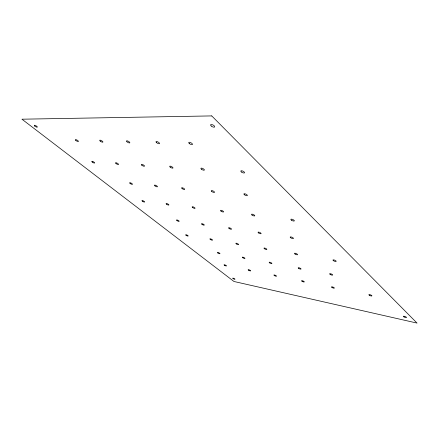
<?xml version="1.0" encoding="UTF-8"?>
<svg xmlns="http://www.w3.org/2000/svg" width="439" height="439" viewBox="0 0 439 439"><rect width="100%" height="100%" fill="white"/><g stroke="black" fill="none" stroke-linecap="round" stroke-linejoin="round"><path stroke-width="0.66" d="M211.746 115.912L21.95 119.199L233.965 281.481L417.05 323.088L211.746 115.912M404.001 316.909A1.635 0.417 21 0 0 406.47 317.501A1.635 0.417 21 0 0 404.39 316.283A1.635 0.417 21 0 0 404.001 316.909M211.236 125.998A2.299 0.927 27.7 0 0 214.682 126.92A2.299 0.927 27.7 0 0 212.032 124.605A2.299 0.927 27.7 0 0 211.236 125.998M233.147 278.65A1.251 0.28 24.9 0 0 234.964 279.231A1.251 0.28 24.9 0 0 233.367 278.222A1.251 0.28 24.9 0 0 233.147 278.65M34.758 126.064A1.756 0.472 30.6 0 0 37.299 127.151A1.756 0.472 30.6 0 0 35.361 125.472A1.756 0.472 30.6 0 0 34.758 126.064M126.986 141.808A1.915 0.615 29.2 0 0 129.801 142.829A1.915 0.615 29.2 0 0 127.661 140.963A1.915 0.615 29.2 0 0 126.986 141.808M156.569 142.637A1.997 0.686 28.6 0 0 159.511 143.591A1.997 0.686 28.6 0 0 157.206 141.632A1.997 0.686 28.6 0 0 156.569 142.637M189.269 143.476A2.096 0.768 27.8 0 0 192.43 144.48A2.096 0.768 27.8 0 0 190.109 142.417A2.096 0.768 27.8 0 0 189.269 143.476M100.251 141.128A1.838 0.554 29.6 0 0 102.902 142.099A1.838 0.554 29.6 0 0 100.778 140.321A1.838 0.554 29.6 0 0 100.251 141.128M75.821 140.442A1.767 0.505 29.9 0 0 78.389 141.468A1.767 0.505 29.9 0 0 76.413 139.778A1.767 0.505 29.9 0 0 75.821 140.442M244.468 194.768A1.904 0.642 25.4 0 0 247.333 195.558A1.904 0.642 25.4 0 0 245.072 193.824A1.904 0.642 25.4 0 0 244.468 194.768M211.785 191.508A1.816 0.582 26.3 0 0 214.512 192.353A1.816 0.582 26.3 0 0 212.416 190.696A1.816 0.582 26.3 0 0 211.785 191.508M182.136 188.605A1.74 0.532 27 0 0 184.687 189.412A1.74 0.532 27 0 0 182.608 187.821A1.74 0.532 27 0 0 182.136 188.605M154.967 185.895A1.668 0.483 27.6 0 0 157.425 186.751A1.668 0.483 27.6 0 0 155.488 185.225A1.668 0.483 27.6 0 0 154.967 185.895M130.125 183.464A1.608 0.444 28 0 0 132.452 184.281A1.608 0.444 28 0 0 130.531 182.816A1.608 0.444 28 0 0 130.125 183.464M290.739 237.773A1.761 0.543 23.7 0 0 293.411 238.492A1.761 0.543 23.7 0 0 291.304 236.994A1.761 0.543 23.7 0 0 290.739 237.773M258.62 232.944A1.679 0.499 24.6 0 0 261.106 233.625A1.679 0.499 24.6 0 0 259.026 232.182A1.679 0.499 24.6 0 0 258.62 232.944M229.109 228.467A1.602 0.455 25.4 0 0 231.496 229.191A1.602 0.455 25.4 0 0 229.559 227.803A1.602 0.455 25.4 0 0 229.109 228.467M202.05 224.4A1.542 0.423 26 0 0 204.289 225.092A1.542 0.423 26 0 0 202.374 223.747A1.542 0.423 26 0 0 202.05 224.4M176.999 220.597A1.482 0.39 26.5 0 0 179.172 221.333A1.482 0.39 26.5 0 0 177.383 220.038A1.482 0.39 26.5 0 0 176.999 220.597M330.15 274.391A1.646 0.461 22.6 0 0 332.652 275.055A1.646 0.461 22.6 0 0 330.644 273.738A1.646 0.461 22.6 0 0 330.15 274.391M298.723 268.421A1.569 0.428 23.5 0 0 301.05 269.047A1.569 0.428 23.5 0 0 299.074 267.774A1.569 0.428 23.5 0 0 298.723 268.421M269.661 262.868A1.498 0.395 24.2 0 0 271.9 263.532A1.498 0.395 24.2 0 0 270.062 262.297A1.498 0.395 24.2 0 0 269.661 262.868M242.86 257.781A1.438 0.368 24.8 0 0 244.962 258.412A1.438 0.368 24.8 0 0 243.146 257.216A1.438 0.368 24.8 0 0 242.86 257.781M217.925 253.012A1.388 0.34 25.4 0 0 219.966 253.682A1.388 0.34 25.4 0 0 218.271 252.524A1.388 0.34 25.4 0 0 217.925 253.012M201.457 169.213A1.948 0.669 26.9 0 0 204.354 170.074A1.948 0.669 26.9 0 0 202.077 168.236A1.948 0.669 26.9 0 0 201.457 169.213M170.2 167.116A1.86 0.604 27.7 0 0 172.966 168.044A1.86 0.604 27.7 0 0 170.853 166.282A1.86 0.604 27.7 0 0 170.2 167.116M141.907 165.283A1.783 0.543 28.3 0 0 144.502 166.161A1.783 0.543 28.3 0 0 142.406 164.482A1.783 0.543 28.3 0 0 141.907 165.283M116.017 163.544A1.712 0.494 28.7 0 0 118.525 164.477A1.712 0.494 28.7 0 0 116.576 162.874A1.712 0.494 28.7 0 0 116.017 163.544M252.052 215.061A1.783 0.565 24.9 0 0 254.746 215.84A1.783 0.565 24.9 0 0 252.65 214.265A1.783 0.565 24.9 0 0 252.052 215.061M221.064 211.154A1.701 0.516 25.8 0 0 223.577 211.889A1.701 0.516 25.8 0 0 221.503 210.38A1.701 0.516 25.8 0 0 221.064 211.154M192.639 207.521A1.635 0.472 26.5 0 0 195.053 208.311A1.635 0.472 26.5 0 0 193.122 206.857A1.635 0.472 26.5 0 0 192.639 207.521M166.606 204.245A1.569 0.434 27 0 0 168.883 204.997A1.569 0.434 27 0 0 166.974 203.592A1.569 0.434 27 0 0 166.606 204.245M295.101 254.049A1.657 0.477 23.5 0 0 297.56 254.675A1.657 0.477 23.5 0 0 295.463 253.298A1.657 0.477 23.5 0 0 295.101 254.049M264.503 248.765A1.586 0.444 24.4 0 0 266.852 249.434A1.586 0.444 24.4 0 0 264.904 248.106A1.586 0.444 24.4 0 0 264.503 248.765M236.325 243.897A1.52 0.406 25.1 0 0 238.591 244.611A1.52 0.406 25.1 0 0 236.775 243.327A1.52 0.406 25.1 0 0 236.325 243.897M210.369 239.453A1.46 0.379 25.7 0 0 212.503 240.128A1.46 0.379 25.7 0 0 210.704 238.887A1.46 0.379 25.7 0 0 210.369 239.453M332.049 287.518A1.558 0.412 22.6 0 0 334.348 288.099A1.558 0.412 22.6 0 0 332.339 286.87A1.558 0.412 22.6 0 0 332.049 287.518M302.081 281.3A1.487 0.384 23.4 0 0 304.293 281.92A1.487 0.384 23.4 0 0 302.427 280.73A1.487 0.384 23.4 0 0 302.081 281.3M274.342 275.544A1.427 0.357 24.1 0 0 276.471 276.197A1.427 0.357 24.1 0 0 274.737 275.05A1.427 0.357 24.1 0 0 274.342 275.544M248.655 270.248A1.372 0.329 24.6 0 0 250.664 270.868A1.372 0.329 24.6 0 0 248.946 269.749A1.372 0.329 24.6 0 0 248.655 270.248M241.445 171.995A2.058 0.752 25.8 0 0 244.534 172.79A2.058 0.752 25.8 0 0 242.087 170.853A2.058 0.752 25.8 0 0 241.445 171.995M92.272 162.101A1.652 0.45 29.1 0 0 94.648 162.99A1.652 0.45 29.1 0 0 92.717 161.453A1.652 0.45 29.1 0 0 92.272 162.101M291.43 220.169A1.888 0.626 23.7 0 0 294.306 220.899A1.888 0.626 23.7 0 0 292.039 219.253A1.888 0.626 23.7 0 0 291.43 220.169M142.406 201.221A1.515 0.395 27.5 0 0 144.618 202.017A1.515 0.395 27.5 0 0 142.834 200.672A1.515 0.395 27.5 0 0 142.406 201.221M333.497 260.7A1.756 0.527 22.5 0 0 336.175 261.375A1.756 0.527 22.5 0 0 334.035 259.943A1.756 0.527 22.5 0 0 333.497 260.7M186.098 235.315A1.405 0.351 26.2 0 0 188.166 236.034A1.405 0.351 26.2 0 0 186.493 234.838A1.405 0.351 26.2 0 0 186.098 235.315M369.386 295.277A1.652 0.444 21.7 0 0 371.893 295.908A1.652 0.444 21.7 0 0 369.841 294.635A1.652 0.444 21.7 0 0 369.386 295.277M224.505 265.288A1.322 0.307 25.2 0 0 226.458 265.941A1.322 0.307 25.2 0 0 224.856 264.86A1.322 0.307 25.2 0 0 224.505 265.288"/></g></svg>
